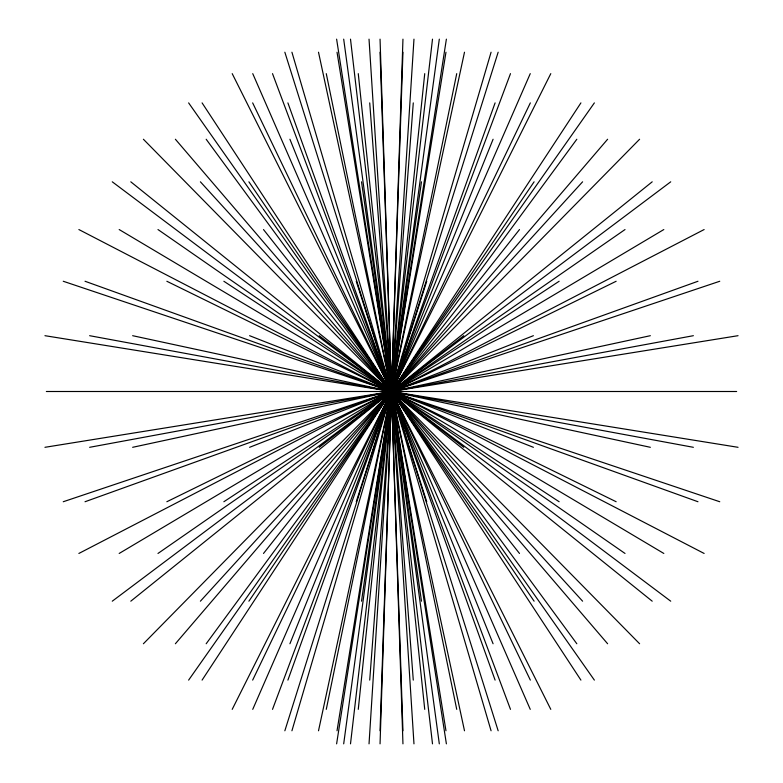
<?xml version="1.0" encoding="UTF-8"?>
<svg xmlns="http://www.w3.org/2000/svg" width="783" height="783" viewBox="0 0 783 783"><rect width="100%" height="100%" fill="white"/><g stroke="black" fill="none" stroke-linecap="round" stroke-linejoin="round"><path stroke-width="1.17" d="M380.049 743.85L402.951 39.15M380.049 730.784L402.951 52.216M369.028 743.85L413.972 39.15M369.723 680.114L413.277 102.886M358.271 709.359L424.729 73.641M350.5 743.85L432.5 39.15M343.688 743.85L439.312 39.15M361.521 601.187L421.479 181.813M336.612 743.85L446.388 39.15M337.033 730.784L445.967 52.216M326.276 709.359L456.724 73.641M318.505 730.784L464.495 52.216M291.922 730.784L491.078 52.216M284.846 730.784L498.154 52.216M356.265 501.737L426.735 281.263M287.899 680.114L495.101 102.886M272.513 709.359L510.487 73.641M289.916 643.753L493.084 139.247M252.743 709.359L530.257 73.641M252.655 680.114L530.345 102.886M232.208 709.359L550.792 73.641M202.083 680.114L580.917 102.886M248.896 601.187L534.104 181.813M188.625 680.114L594.375 102.886M206.174 643.753L576.826 139.247M263.499 553.454L519.501 229.546M175.382 643.753L607.618 139.247M200.399 601.187L582.601 181.813M143.397 643.753L639.603 139.247M130.79 601.187L652.21 181.813M319.21 447.308L463.79 335.692M112.272 601.187L670.728 181.813M157.98 553.454L625.02 229.546M223.86 501.737L559.14 281.263M119.173 553.454L663.827 229.546M78.868 553.454L704.132 229.546M166.848 501.737L616.152 281.263M249.601 447.308L533.399 335.692M85.024 501.737L697.976 281.263M63.247 501.737L719.753 281.263M132.64 447.308L650.36 335.692M89.624 447.308L693.376 335.692M44.944 447.308L738.056 335.692M46.354 391.5L736.646 391.5M44.944 335.692L738.056 447.308M89.624 335.692L693.376 447.308M132.64 335.692L650.36 447.308M63.247 281.263L719.753 501.737M85.024 281.263L697.976 501.737M249.601 335.692L533.399 447.308M166.848 281.263L616.152 501.737M78.868 229.546L704.132 553.454M119.173 229.546L663.827 553.454M223.86 281.263L559.14 501.737M157.98 229.546L625.02 553.454M112.272 181.813L670.728 601.187M319.21 335.692L463.79 447.308M130.79 181.813L652.21 601.187M143.397 139.247L639.603 643.753M200.399 181.813L582.601 601.187M175.382 139.247L607.618 643.753M263.499 229.546L519.501 553.454M206.174 139.247L576.826 643.753M188.625 102.886L594.375 680.114M248.896 181.813L534.104 601.187M202.083 102.886L580.917 680.114M232.208 73.641L550.792 709.359M252.655 102.886L530.345 680.114M252.743 73.641L530.257 709.359M289.916 139.247L493.084 643.753M272.513 73.641L510.487 709.359M287.899 102.886L495.101 680.114M356.265 281.263L426.735 501.737M284.846 52.216L498.154 730.784M291.922 52.216L491.078 730.784M318.505 52.216L464.495 730.784M326.276 73.641L456.724 709.359M337.033 52.216L445.967 730.784M336.612 39.15L446.388 743.85M361.521 181.813L421.479 601.187M343.688 39.15L439.312 743.85M350.5 39.15L432.5 743.85M358.271 73.641L424.729 709.359M369.723 102.886L413.277 680.114M369.028 39.15L413.972 743.85M380.049 52.216L402.951 730.784M380.049 39.15L402.951 743.85"/></g></svg>
